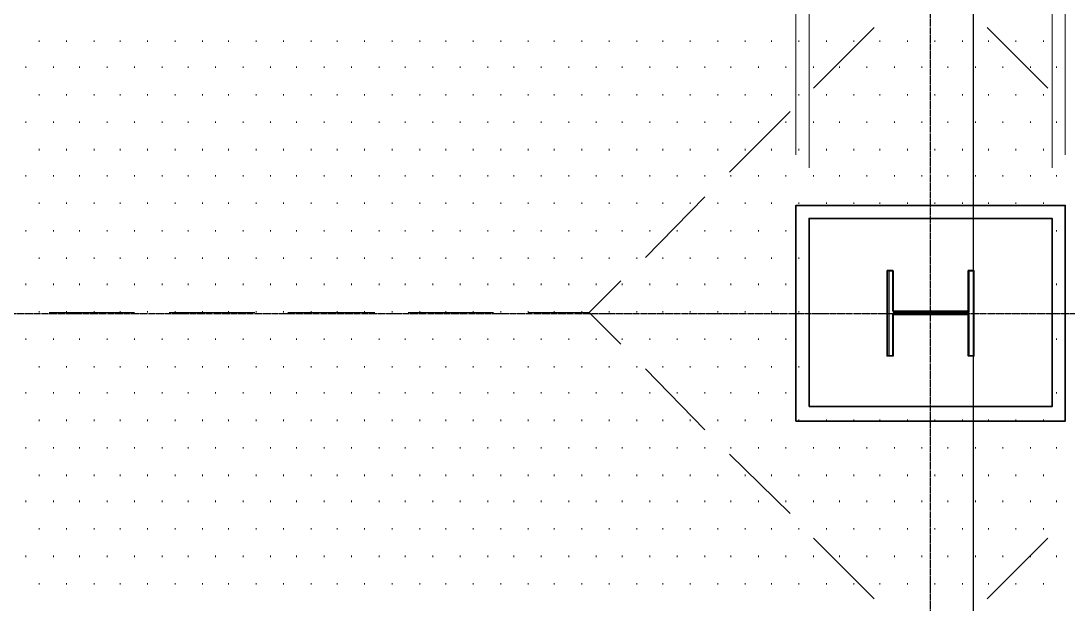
# Model space of a CAD drawing. Header units: millimetres. Extents: x -383313 to -161684, y -117025 to 99224.
# Drawn here: x -328175 to -325112, y -18432 to -16726 of the extents above; entities that cross this region are included whole.
import ezdxf

# ---------------------------------------------------------------- set-up
doc = ezdxf.new("R2010")
doc.units = ezdxf.units.MM
doc.header["$MEASUREMENT"] = 0
doc.linetypes.add('PS-GOST2.303 5', pattern=[24, 20, -1.5, 1, -1.5])
for name, color, linetype in [('001__КОНСТРУКТИВ__Колонны', 14, 'Continuous'), ('PDF_Geometry', 7, 'Continuous'), ('PS_Оси', 5, 'PS-GOST2.303 5')]:
    doc.layers.add(name, color=color, linetype=linetype)
doc.layers.add('001__КОНСТРУКТИВ__Стены наружные', color=7, linetype='Continuous', lineweight=30)

# ---------------------------------------------------------------- blocks, each defined once
blk = doc.blocks.new('A$Cf5759c35')
at = {"layer": 'PDF_Geometry', "color": 8, "lineweight": 13}
for points in [[(32554.2, 2607.7), (32554.2, 1147.2), (32554.2, 2108.2)], [(33341.6, 2607.7), (33341.6, 1147.2), (33341.6, 2108.2)], [(32782.8, 1519.8), (32605, 1342)], [(33290.8, 1342), (33113, 1519.8)], [(32537.2, 1274.2), (32359.4, 1096.4)], [(32287.5, 1024.5), (32113.9, 846.7)], [(32041.9, 778.9), (31948.8, 685.8), (32041.9, 592.7)], [(30619.5, 685.8), (30369.8, 685.8)], [(30970.9, 685.8), (30721.1, 685.8)], [(31322.3, 685.8), (31068.3, 685.8)], [(31669.4, 685.8), (31419.6, 685.8)], [(31948.8, 685.8), (31771, 685.8)], [(32113.9, 520.7), (32287.5, 342.9)], [(32359.4, 270.9), (32537.2, 97.4)], [(32605, 25.4), (32782.8, -152.4)], [(33113, -152.4), (33290.8, 25.4)]]:
    blk.add_lwpolyline(points, dxfattribs=at)
for points in [[(32592.3, 2108.2), (32592.3, 1109.1)], [(33303.5, 2108.2), (33303.5, 1109.1)]]:
    blk.add_lwpolyline(points, close=True, dxfattribs=at)
at = {"layer": 'PDF_Geometry', "color": 8, "lineweight": 9}
for points in [[(30340.1, 1477.4), (30340.1, 1481.7)], [(30420.6, 1477.4), (30420.6, 1481.7)], [(30501, 1477.4), (30501, 1481.7)], [(30577.2, 1477.4), (30577.2, 1481.7)], [(30657.6, 1477.4), (30657.6, 1481.7)], [(30738.1, 1477.4), (30738.1, 1481.7)], [(30818.5, 1477.4), (30818.5, 1481.7)], [(30894.7, 1477.4), (30894.7, 1481.7)], [(30975.1, 1477.4), (30975.1, 1481.7)], [(31055.6, 1477.4), (31055.6, 1481.7)], [(31136, 1477.4), (31136, 1481.7)], [(31212.2, 1477.4), (31212.2, 1481.7)], [(31292.6, 1477.4), (31292.6, 1481.7)], [(31373.1, 1477.4), (31373.1, 1481.7)], [(31453.5, 1477.4), (31453.5, 1481.7)], [(31529.7, 1477.4), (31529.7, 1481.7)], [(31610.1, 1477.4), (31610.1, 1481.7)], [(31690.6, 1477.4), (31690.6, 1481.7)], [(31771, 1477.4), (31771, 1481.7)], [(31847.2, 1477.4), (31847.2, 1481.7)], [(31927.6, 1477.4), (31927.6, 1481.7)], [(32008.1, 1477.4), (32008.1, 1481.7)], [(32088.5, 1477.4), (32088.5, 1481.7)], [(32164.7, 1477.4), (32164.7, 1481.7)], [(32245.1, 1477.4), (32245.1, 1481.7)], [(32325.6, 1477.4), (32325.6, 1481.7)], [(32406, 1477.4), (32406, 1481.7)], [(32482.2, 1477.4), (32482.2, 1481.7)], [(32562.6, 1477.4), (32562.6, 1481.7)], [(32643.1, 1477.4), (32643.1, 1481.7)], [(32723.5, 1477.4), (32723.5, 1481.7)], [(32799.7, 1477.4), (32799.7, 1481.7)], [(32880.1, 1477.4), (32880.1, 1481.7)], [(32960.6, 1477.4), (32960.6, 1481.7)], [(33041, 1477.4), (33041, 1481.7)], [(33117.2, 1477.4), (33117.2, 1481.7)], [(33197.6, 1477.4), (33197.6, 1481.7)], [(33278.1, 1477.4), (33278.1, 1481.7)], [(30302, 1401.2), (30302, 1405.5)], [(30382.5, 1401.2), (30382.5, 1405.5)], [(30458.7, 1401.2), (30458.7, 1405.5)], [(30539.1, 1401.2), (30539.1, 1405.5)], [(30619.5, 1401.2), (30619.5, 1405.5)], [(30700, 1401.2), (30700, 1405.5)], [(30776.2, 1401.2), (30776.2, 1405.5)], [(30856.6, 1401.2), (30856.6, 1405.5)], [(30937, 1401.2), (30937, 1405.5)], [(31017.5, 1401.2), (31017.5, 1405.5)], [(31093.7, 1401.2), (31093.7, 1405.5)], [(31174.1, 1401.2), (31174.1, 1405.5)], [(31254.5, 1401.2), (31254.5, 1405.5)], [(31335, 1401.2), (31335, 1405.5)], [(31411.2, 1401.2), (31411.2, 1405.5)], [(31491.6, 1401.2), (31491.6, 1405.5)], [(31572, 1401.2), (31572, 1405.5)], [(31652.5, 1401.2), (31652.5, 1405.5)], [(31728.7, 1401.2), (31728.7, 1405.5)], [(31809.1, 1401.2), (31809.1, 1405.5)], [(31889.5, 1401.2), (31889.5, 1405.5)], [(31970, 1401.2), (31970, 1405.5)], [(32046.2, 1401.2), (32046.2, 1405.5)], [(32126.6, 1401.2), (32126.6, 1405.5)], [(32207, 1401.2), (32207, 1405.5)], [(32287.5, 1401.2), (32287.5, 1405.5)], [(32363.7, 1401.2), (32363.7, 1405.5)], [(32444.1, 1401.2), (32444.1, 1405.5)], [(32524.5, 1401.2), (32524.5, 1405.5)], [(32605, 1401.2), (32605, 1405.5)], [(32681.2, 1401.2), (32681.2, 1405.5)], [(32761.6, 1401.2), (32761.6, 1405.5)], [(32842, 1401.2), (32842, 1405.5)], [(32922.5, 1401.2), (32922.5, 1405.5)], [(32998.7, 1401.2), (32998.7, 1405.5)], [(33079.1, 1401.2), (33079.1, 1405.5)], [(33159.5, 1401.2), (33159.5, 1405.5)], [(33240, 1401.2), (33240, 1405.5)], [(33316.2, 1401.2), (33316.2, 1405.5)], [(30340.1, 1320.8), (30340.1, 1325)], [(30420.6, 1320.8), (30420.6, 1325)], [(30501, 1320.8), (30501, 1325)], [(30577.2, 1320.8), (30577.2, 1325)], [(30657.6, 1320.8), (30657.6, 1325)], [(30738.1, 1320.8), (30738.1, 1325)], [(30818.5, 1320.8), (30818.5, 1325)], [(30894.7, 1320.8), (30894.7, 1325)], [(30975.1, 1320.8), (30975.1, 1325)], [(31055.6, 1320.8), (31055.6, 1325)], [(31136, 1320.8), (31136, 1325)], [(31212.2, 1320.8), (31212.2, 1325)], [(31292.6, 1320.8), (31292.6, 1325)], [(31373.1, 1320.8), (31373.1, 1325)], [(31453.5, 1320.8), (31453.5, 1325)], [(31529.7, 1320.8), (31529.7, 1325)], [(31610.1, 1320.8), (31610.1, 1325)], [(31690.6, 1320.8), (31690.6, 1325)], [(31771, 1320.8), (31771, 1325)], [(31847.2, 1320.8), (31847.2, 1325)], [(31927.6, 1320.8), (31927.6, 1325)], [(32008.1, 1320.8), (32008.1, 1325)], [(32088.5, 1320.8), (32088.5, 1325)], [(32164.7, 1320.8), (32164.7, 1325)], [(32245.1, 1320.8), (32245.1, 1325)], [(32325.6, 1320.8), (32325.6, 1325)], [(32406, 1320.8), (32406, 1325)], [(32482.2, 1320.8), (32482.2, 1325)], [(32562.6, 1320.8), (32562.6, 1325)], [(32643.1, 1320.8), (32643.1, 1325)], [(32723.5, 1320.8), (32723.5, 1325)], [(32799.7, 1320.8), (32799.7, 1325)], [(32880.1, 1320.8), (32880.1, 1325)], [(32960.6, 1320.8), (32960.6, 1325)], [(33041, 1320.8), (33041, 1325)], [(33117.2, 1320.8), (33117.2, 1325)], [(33197.6, 1320.8), (33197.6, 1325)], [(33278.1, 1320.8), (33278.1, 1325)], [(30302, 1240.4), (30302, 1244.6)], [(30382.5, 1240.4), (30382.5, 1244.6)], [(30458.7, 1240.4), (30458.7, 1244.6)], [(30539.1, 1240.4), (30539.1, 1244.6)], [(30619.5, 1240.4), (30619.5, 1244.6)], [(30700, 1240.4), (30700, 1244.6)], [(30776.2, 1240.4), (30776.2, 1244.6)], [(30856.6, 1240.4), (30856.6, 1244.6)], [(30937, 1240.4), (30937, 1244.6)], [(31017.5, 1240.4), (31017.5, 1244.6)], [(31093.7, 1240.4), (31093.7, 1244.6)], [(31174.1, 1240.4), (31174.1, 1244.6)], [(31254.5, 1240.4), (31254.5, 1244.6)], [(31335, 1240.4), (31335, 1244.6)], [(31411.2, 1240.4), (31411.2, 1244.6)], [(31491.6, 1240.4), (31491.6, 1244.6)], [(31572, 1240.4), (31572, 1244.6)], [(31652.5, 1240.4), (31652.5, 1244.6)], [(31728.7, 1240.4), (31728.7, 1244.6)], [(31809.1, 1240.4), (31809.1, 1244.6)], [(31889.5, 1240.4), (31889.5, 1244.6)], [(31970, 1240.4), (31970, 1244.6)], [(32046.2, 1240.4), (32046.2, 1244.6)], [(32126.6, 1240.4), (32126.6, 1244.6)], [(32207, 1240.4), (32207, 1244.6)], [(32287.5, 1240.4), (32287.5, 1244.6)], [(32363.7, 1240.4), (32363.7, 1244.6)], [(32444.1, 1240.4), (32444.1, 1244.6)], [(32524.5, 1240.4), (32524.5, 1244.6)], [(32605, 1240.4), (32605, 1244.6)], [(32681.2, 1240.4), (32681.2, 1244.6)], [(32761.6, 1240.4), (32761.6, 1244.6)], [(32842, 1240.4), (32842, 1244.6)], [(32922.5, 1240.4), (32922.5, 1244.6)], [(32998.7, 1240.4), (32998.7, 1244.6)], [(33079.1, 1240.4), (33079.1, 1244.6)], [(33159.5, 1240.4), (33159.5, 1244.6)], [(33240, 1240.4), (33240, 1244.6)], [(33316.2, 1240.4), (33316.2, 1244.6)], [(30340.1, 1159.9), (30340.1, 1164.2)], [(30420.6, 1159.9), (30420.6, 1164.2)], [(30501, 1159.9), (30501, 1164.2)], [(30577.2, 1159.9), (30577.2, 1164.2)], [(30657.6, 1159.9), (30657.6, 1164.2)], [(30738.1, 1159.9), (30738.1, 1164.2)], [(30818.5, 1159.9), (30818.5, 1164.2)], [(30894.7, 1159.9), (30894.7, 1164.2)], [(30975.1, 1159.9), (30975.1, 1164.2)], [(31055.6, 1159.9), (31055.6, 1164.2)], [(31136, 1159.9), (31136, 1164.2)], [(31212.2, 1159.9), (31212.2, 1164.2)], [(31292.6, 1159.9), (31292.6, 1164.2)], [(31373.1, 1159.9), (31373.1, 1164.2)], [(31453.5, 1159.9), (31453.5, 1164.2)], [(31529.7, 1159.9), (31529.7, 1164.2)], [(31610.1, 1159.9), (31610.1, 1164.2)], [(31690.6, 1159.9), (31690.6, 1164.2)], [(31771, 1159.9), (31771, 1164.2)], [(31847.2, 1159.9), (31847.2, 1164.2)], [(31927.6, 1159.9), (31927.6, 1164.2)], [(32008.1, 1159.9), (32008.1, 1164.2)], [(32088.5, 1159.9), (32088.5, 1164.2)], [(32164.7, 1159.9), (32164.7, 1164.2)], [(32245.1, 1159.9), (32245.1, 1164.2)], [(32325.6, 1159.9), (32325.6, 1164.2)], [(32406, 1159.9), (32406, 1164.2)], [(32482.2, 1159.9), (32482.2, 1164.2)], [(32562.6, 1159.9), (32562.6, 1164.2)], [(32643.1, 1159.9), (32643.1, 1164.2)], [(32723.5, 1159.9), (32723.5, 1164.2)], [(32799.7, 1159.9), (32799.7, 1164.2)], [(32880.1, 1159.9), (32880.1, 1164.2)], [(32960.6, 1159.9), (32960.6, 1164.2)], [(33041, 1159.9), (33041, 1164.2)], [(33117.2, 1159.9), (33117.2, 1164.2)], [(33197.6, 1159.9), (33197.6, 1164.2)], [(33278.1, 1159.9), (33278.1, 1164.2)], [(30302, 1083.7), (30302, 1088)], [(30382.5, 1083.7), (30382.5, 1088)], [(30458.7, 1083.7), (30458.7, 1088)], [(30539.1, 1083.7), (30539.1, 1088)], [(30619.5, 1083.7), (30619.5, 1088)], [(30700, 1083.7), (30700, 1088)], [(30776.2, 1083.7), (30776.2, 1088)], [(30856.6, 1083.7), (30856.6, 1088)], [(30937, 1083.7), (30937, 1088)], [(31017.5, 1083.7), (31017.5, 1088)], [(31093.7, 1083.7), (31093.7, 1088)], [(31174.1, 1083.7), (31174.1, 1088)], [(31254.5, 1083.7), (31254.5, 1088)], [(31335, 1083.7), (31335, 1088)], [(31411.2, 1083.7), (31411.2, 1088)], [(31491.6, 1083.7), (31491.6, 1088)], [(31572, 1083.7), (31572, 1088)], [(31652.5, 1083.7), (31652.5, 1088)], [(31728.7, 1083.7), (31728.7, 1088)], [(31809.1, 1083.7), (31809.1, 1088)], [(31889.5, 1083.7), (31889.5, 1088)], [(31970, 1083.7), (31970, 1088)], [(32046.2, 1083.7), (32046.2, 1088)], [(32126.6, 1083.7), (32126.6, 1088)], [(32207, 1083.7), (32207, 1088)], [(32287.5, 1083.7), (32287.5, 1088)], [(32363.7, 1083.7), (32363.7, 1088)], [(32444.1, 1083.7), (32444.1, 1088)], [(32524.5, 1083.7), (32524.5, 1088)], [(32605, 1083.7), (32605, 1088)], [(32681.2, 1083.7), (32681.2, 1088)], [(32761.6, 1083.7), (32761.6, 1088)], [(32842, 1083.7), (32842, 1088)], [(32922.5, 1083.7), (32922.5, 1088)], [(32998.7, 1083.7), (32998.7, 1088)], [(33079.1, 1083.7), (33079.1, 1088)], [(33159.5, 1083.7), (33159.5, 1088)], [(33240, 1083.7), (33240, 1088)], [(33316.2, 1083.7), (33316.2, 1088)], [(30340.1, 1003.3), (30340.1, 1007.5)], [(30420.6, 1003.3), (30420.6, 1007.5)], [(30501, 1003.3), (30501, 1007.5)], [(30577.2, 1003.3), (30577.2, 1007.5)], [(30657.6, 1003.3), (30657.6, 1007.5)], [(30738.1, 1003.3), (30738.1, 1007.5)], [(30818.5, 1003.3), (30818.5, 1007.5)], [(30894.7, 1003.3), (30894.7, 1007.5)], [(30975.1, 1003.3), (30975.1, 1007.5)], [(31055.6, 1003.3), (31055.6, 1007.5)], [(31136, 1003.3), (31136, 1007.5)], [(31212.2, 1003.3), (31212.2, 1007.5)], [(31292.6, 1003.3), (31292.6, 1007.5)], [(31373.1, 1003.3), (31373.1, 1007.5)], [(31453.5, 1003.3), (31453.5, 1007.5)], [(31529.7, 1003.3), (31529.7, 1007.5)], [(31610.1, 1003.3), (31610.1, 1007.5)], [(31690.6, 1003.3), (31690.6, 1007.5)], [(31771, 1003.3), (31771, 1007.5)], [(31847.2, 1003.3), (31847.2, 1007.5)], [(31927.6, 1003.3), (31927.6, 1007.5)], [(32008.1, 1003.3), (32008.1, 1007.5)], [(32088.5, 1003.3), (32088.5, 1007.5)], [(32164.7, 1003.3), (32164.7, 1007.5)], [(32245.1, 1003.3), (32245.1, 1007.5)], [(32325.6, 1003.3), (32325.6, 1007.5)], [(32406, 1003.3), (32406, 1007.5)], [(32482.2, 1003.3), (32482.2, 1007.5)], [(32562.6, 1003.3), (32562.6, 1007.5)], [(32643.1, 1003.3), (32643.1, 1007.5)], [(32723.5, 1003.3), (32723.5, 1007.5)], [(32799.7, 1003.3), (32799.7, 1007.5)], [(32880.1, 1003.3), (32880.1, 1007.5)], [(32960.6, 1003.3), (32960.6, 1007.5)], [(33041, 1003.3), (33041, 1007.5)], [(33117.2, 1003.3), (33117.2, 1007.5)], [(33197.6, 1003.3), (33197.6, 1007.5)], [(33278.1, 1003.3), (33278.1, 1007.5)], [(30302, 922.9), (30302, 927.1)], [(30382.5, 922.9), (30382.5, 927.1)], [(30458.7, 922.9), (30458.7, 927.1)], [(30539.1, 922.9), (30539.1, 927.1)], [(30619.5, 922.9), (30619.5, 927.1)], [(30700, 922.9), (30700, 927.1)], [(30776.2, 922.9), (30776.2, 927.1)], [(30856.6, 922.9), (30856.6, 927.1)], [(30937, 922.9), (30937, 927.1)], [(31017.5, 922.9), (31017.5, 927.1)], [(31093.7, 922.9), (31093.7, 927.1)], [(31174.1, 922.9), (31174.1, 927.1)], [(31254.5, 922.9), (31254.5, 927.1)], [(31335, 922.9), (31335, 927.1)], [(31411.2, 922.9), (31411.2, 927.1)], [(31491.6, 922.9), (31491.6, 927.1)], [(31572, 922.9), (31572, 927.1)], [(31652.5, 922.9), (31652.5, 927.1)], [(31728.7, 922.9), (31728.7, 927.1)], [(31809.1, 922.9), (31809.1, 927.1)], [(31889.5, 922.9), (31889.5, 927.1)], [(31970, 922.9), (31970, 927.1)], [(32046.2, 922.9), (32046.2, 927.1)], [(32126.6, 922.9), (32126.6, 927.1)], [(32207, 922.9), (32207, 927.1)], [(32287.5, 922.9), (32287.5, 927.1)], [(32363.7, 922.9), (32363.7, 927.1)], [(32444.1, 922.9), (32444.1, 927.1)], [(32524.5, 922.9), (32524.5, 927.1)], [(33316.2, 922.9), (33316.2, 927.1)], [(30340.1, 842.4), (30340.1, 846.7)], [(30420.6, 842.4), (30420.6, 846.7)], [(30501, 842.4), (30501, 846.7)], [(30577.2, 842.4), (30577.2, 846.7)], [(30657.6, 842.4), (30657.6, 846.7)], [(30738.1, 842.4), (30738.1, 846.7)], [(30818.5, 842.4), (30818.5, 846.7)], [(30894.7, 842.4), (30894.7, 846.7)], [(30975.1, 842.4), (30975.1, 846.7)], [(31055.6, 842.4), (31055.6, 846.7)], [(31136, 842.4), (31136, 846.7)], [(31212.2, 842.4), (31212.2, 846.7)], [(31292.6, 842.4), (31292.6, 846.7)], [(31373.1, 842.4), (31373.1, 846.7)], [(31453.5, 842.4), (31453.5, 846.7)], [(31529.7, 842.4), (31529.7, 846.7)], [(31610.1, 842.4), (31610.1, 846.7)], [(31690.6, 842.4), (31690.6, 846.7)], [(31771, 842.4), (31771, 846.7)], [(31847.2, 842.4), (31847.2, 846.7)], [(31927.6, 842.4), (31927.6, 846.7)], [(32008.1, 842.4), (32008.1, 846.7)], [(32088.5, 842.4), (32088.5, 846.7)], [(32164.7, 842.4), (32164.7, 846.7)], [(32245.1, 842.4), (32245.1, 846.7)], [(32325.6, 842.4), (32325.6, 846.7)], [(32406, 842.4), (32406, 846.7)], [(32482.2, 842.4), (32482.2, 846.7)], [(32562.6, 842.4), (32562.6, 846.7)], [(30302, 766.2), (30302, 770.5)], [(30382.5, 766.2), (30382.5, 770.5)], [(30458.7, 766.2), (30458.7, 770.5)], [(30539.1, 766.2), (30539.1, 770.5)], [(30619.5, 766.2), (30619.5, 770.5)], [(30700, 766.2), (30700, 770.5)], [(30776.2, 766.2), (30776.2, 770.5)], [(30856.6, 766.2), (30856.6, 770.5)], [(30937, 766.2), (30937, 770.5)], [(31017.5, 766.2), (31017.5, 770.5)], [(31093.7, 766.2), (31093.7, 770.5)], [(31174.1, 766.2), (31174.1, 770.5)], [(31254.5, 766.2), (31254.5, 770.5)], [(31335, 766.2), (31335, 770.5)], [(31411.2, 766.2), (31411.2, 770.5)], [(31491.6, 766.2), (31491.6, 770.5)], [(31572, 766.2), (31572, 770.5)], [(31652.5, 766.2), (31652.5, 770.5)], [(31728.7, 766.2), (31728.7, 770.5)], [(31809.1, 766.2), (31809.1, 770.5)], [(31889.5, 766.2), (31889.5, 770.5)], [(31970, 766.2), (31970, 770.5)], [(32046.2, 766.2), (32046.2, 770.5)], [(32126.6, 766.2), (32126.6, 770.5)], [(32207, 766.2), (32207, 770.5)], [(32287.5, 766.2), (32287.5, 770.5)], [(32363.7, 766.2), (32363.7, 770.5)], [(32444.1, 766.2), (32444.1, 770.5)], [(32524.5, 766.2), (32524.5, 770.5)], [(33316.2, 766.2), (33316.2, 770.5)], [(30340.1, 685.8), (30340.1, 690)], [(30420.6, 685.8), (30420.6, 690)], [(30501, 685.8), (30501, 690)], [(30577.2, 685.8), (30577.2, 690)], [(30657.6, 685.8), (30657.6, 690)], [(30738.1, 685.8), (30738.1, 690)], [(30818.5, 685.8), (30818.5, 690)], [(30894.7, 685.8), (30894.7, 690)], [(30975.1, 685.8), (30975.1, 690)], [(31055.6, 685.8), (31055.6, 690)], [(31136, 685.8), (31136, 690)], [(31212.2, 685.8), (31212.2, 690)], [(31292.6, 685.8), (31292.6, 690)], [(31373.1, 685.8), (31373.1, 690)], [(31453.5, 685.8), (31453.5, 690)], [(31529.7, 685.8), (31529.7, 690)], [(31610.1, 685.8), (31610.1, 690)], [(31690.6, 685.8), (31690.6, 690)], [(31771, 685.8), (31771, 690)], [(31847.2, 685.8), (31847.2, 690)], [(31927.6, 685.8), (31927.6, 690)], [(32008.1, 685.8), (32008.1, 690)], [(32088.5, 685.8), (32088.5, 690)], [(32164.7, 685.8), (32164.7, 690)], [(32245.1, 685.8), (32245.1, 690)], [(32325.6, 685.8), (32325.6, 690)], [(32406, 685.8), (32406, 690)], [(32482.2, 685.8), (32482.2, 690)], [(32562.6, 685.8), (32562.6, 690)], [(30302, 605.4), (30302, 609.6)], [(30382.5, 605.4), (30382.5, 609.6)], [(30458.7, 605.4), (30458.7, 609.6)], [(30539.1, 605.4), (30539.1, 609.6)], [(30619.5, 605.4), (30619.5, 609.6)], [(30700, 605.4), (30700, 609.6)], [(30776.2, 605.4), (30776.2, 609.6)], [(30856.6, 605.4), (30856.6, 609.6)], [(30937, 605.4), (30937, 609.6)], [(31017.5, 605.4), (31017.5, 609.6)], [(31093.7, 605.4), (31093.7, 609.6)], [(31174.1, 605.4), (31174.1, 609.6)], [(31254.5, 605.4), (31254.5, 609.6)], [(31335, 605.4), (31335, 609.6)], [(31411.2, 605.4), (31411.2, 609.6)], [(31491.6, 605.4), (31491.6, 609.6)], [(31572, 605.4), (31572, 609.6)], [(31652.5, 605.4), (31652.5, 609.6)], [(31728.7, 605.4), (31728.7, 609.6)], [(31809.1, 605.4), (31809.1, 609.6)], [(31889.5, 605.4), (31889.5, 609.6)], [(31970, 605.4), (31970, 609.6)], [(32046.2, 605.4), (32046.2, 609.6)], [(32126.6, 605.4), (32126.6, 609.6)], [(32207, 605.4), (32207, 609.6)], [(32287.5, 605.4), (32287.5, 609.6)], [(32363.7, 605.4), (32363.7, 609.6)], [(32444.1, 605.4), (32444.1, 609.6)], [(32524.5, 605.4), (32524.5, 609.6)], [(33316.2, 605.4), (33316.2, 609.6)], [(30340.1, 524.9), (30340.1, 529.2)], [(30420.6, 524.9), (30420.6, 529.2)], [(30501, 524.9), (30501, 529.2)], [(30577.2, 524.9), (30577.2, 529.2)], [(30657.6, 524.9), (30657.6, 529.2)], [(30738.1, 524.9), (30738.1, 529.2)], [(30818.5, 524.9), (30818.5, 529.2)], [(30894.7, 524.9), (30894.7, 529.2)], [(30975.1, 524.9), (30975.1, 529.2)], [(31055.6, 524.9), (31055.6, 529.2)], [(31136, 524.9), (31136, 529.2)], [(31212.2, 524.9), (31212.2, 529.2)], [(31292.6, 524.9), (31292.6, 529.2)], [(31373.1, 524.9), (31373.1, 529.2)], [(31453.5, 524.9), (31453.5, 529.2)], [(31529.7, 524.9), (31529.7, 529.2)], [(31610.1, 524.9), (31610.1, 529.2)], [(31690.6, 524.9), (31690.6, 529.2)], [(31771, 524.9), (31771, 529.2)], [(31847.2, 524.9), (31847.2, 529.2)], [(31927.6, 524.9), (31927.6, 529.2)], [(32008.1, 524.9), (32008.1, 529.2)], [(32088.5, 524.9), (32088.5, 529.2)], [(32164.7, 524.9), (32164.7, 529.2)], [(32245.1, 524.9), (32245.1, 529.2)], [(32325.6, 524.9), (32325.6, 529.2)], [(32406, 524.9), (32406, 529.2)], [(32482.2, 524.9), (32482.2, 529.2)], [(32562.6, 524.9), (32562.6, 529.2)], [(30302, 448.7), (30302, 453)], [(30382.5, 448.7), (30382.5, 453)], [(30458.7, 448.7), (30458.7, 453)], [(30539.1, 448.7), (30539.1, 453)], [(30619.5, 448.7), (30619.5, 453)], [(30700, 448.7), (30700, 453)], [(30776.2, 448.7), (30776.2, 453)], [(30856.6, 448.7), (30856.6, 453)], [(30937, 448.7), (30937, 453)], [(31017.5, 448.7), (31017.5, 453)], [(31093.7, 448.7), (31093.7, 453)], [(31174.1, 448.7), (31174.1, 453)], [(31254.5, 448.7), (31254.5, 453)], [(31335, 448.7), (31335, 453)], [(31411.2, 448.7), (31411.2, 453)], [(31491.6, 448.7), (31491.6, 453)], [(31572, 448.7), (31572, 453)], [(31652.5, 448.7), (31652.5, 453)], [(31728.7, 448.7), (31728.7, 453)], [(31809.1, 448.7), (31809.1, 453)], [(31889.5, 448.7), (31889.5, 453)], [(31970, 448.7), (31970, 453)], [(32046.2, 448.7), (32046.2, 453)], [(32126.6, 448.7), (32126.6, 453)], [(32207, 448.7), (32207, 453)], [(32287.5, 448.7), (32287.5, 453)], [(32363.7, 448.7), (32363.7, 453)], [(32444.1, 448.7), (32444.1, 453)], [(32524.5, 448.7), (32524.5, 453)], [(33316.2, 448.7), (33316.2, 453)], [(30340.1, 368.3), (30340.1, 372.5)], [(30420.6, 368.3), (30420.6, 372.5)], [(30501, 368.3), (30501, 372.5)], [(30577.2, 368.3), (30577.2, 372.5)], [(30657.6, 368.3), (30657.6, 372.5)], [(30738.1, 368.3), (30738.1, 372.5)], [(30818.5, 368.3), (30818.5, 372.5)], [(30894.7, 368.3), (30894.7, 372.5)], [(30975.1, 368.3), (30975.1, 372.5)], [(31055.6, 368.3), (31055.6, 372.5)], [(31136, 368.3), (31136, 372.5)], [(31212.2, 368.3), (31212.2, 372.5)], [(31292.6, 368.3), (31292.6, 372.5)], [(31373.1, 368.3), (31373.1, 372.5)], [(31453.5, 368.3), (31453.5, 372.5)], [(31529.7, 368.3), (31529.7, 372.5)], [(31610.1, 368.3), (31610.1, 372.5)], [(31690.6, 368.3), (31690.6, 372.5)], [(31771, 368.3), (31771, 372.5)], [(31847.2, 368.3), (31847.2, 372.5)], [(31927.6, 368.3), (31927.6, 372.5)], [(32008.1, 368.3), (32008.1, 372.5)], [(32088.5, 368.3), (32088.5, 372.5)], [(32164.7, 368.3), (32164.7, 372.5)], [(32245.1, 368.3), (32245.1, 372.5)], [(32325.6, 368.3), (32325.6, 372.5)], [(32406, 368.3), (32406, 372.5)], [(32482.2, 368.3), (32482.2, 372.5)], [(32562.6, 368.3), (32562.6, 372.5)], [(32643.1, 368.3), (32643.1, 372.5)], [(32723.5, 368.3), (32723.5, 372.5)], [(32799.7, 368.3), (32799.7, 372.5)], [(32880.1, 368.3), (32880.1, 372.5)], [(32960.6, 368.3), (32960.6, 372.5)], [(33041, 368.3), (33041, 372.5)], [(33117.2, 368.3), (33117.2, 372.5)], [(33197.6, 368.3), (33197.6, 372.5)], [(33278.1, 368.3), (33278.1, 372.5)], [(30302, 287.9), (30302, 292.1)], [(30382.5, 287.9), (30382.5, 292.1)], [(30458.7, 287.9), (30458.7, 292.1)], [(30539.1, 287.9), (30539.1, 292.1)], [(30619.5, 287.9), (30619.5, 292.1)], [(30700, 287.9), (30700, 292.1)], [(30776.2, 287.9), (30776.2, 292.1)], [(30856.6, 287.9), (30856.6, 292.1)], [(30937, 287.9), (30937, 292.1)], [(31017.5, 287.9), (31017.5, 292.1)], [(31093.7, 287.9), (31093.7, 292.1)], [(31174.1, 287.9), (31174.1, 292.1)], [(31254.5, 287.9), (31254.5, 292.1)], [(31335, 287.9), (31335, 292.1)], [(31411.2, 287.9), (31411.2, 292.1)], [(31491.6, 287.9), (31491.6, 292.1)], [(31572, 287.9), (31572, 292.1)], [(31652.5, 287.9), (31652.5, 292.1)], [(31728.7, 287.9), (31728.7, 292.1)], [(31809.1, 287.9), (31809.1, 292.1)], [(31889.5, 287.9), (31889.5, 292.1)], [(31970, 287.9), (31970, 292.1)], [(32046.2, 287.9), (32046.2, 292.1)], [(32126.6, 287.9), (32126.6, 292.1)], [(32207, 287.9), (32207, 292.1)], [(32287.5, 287.9), (32287.5, 292.1)], [(32363.7, 287.9), (32363.7, 292.1)], [(32444.1, 287.9), (32444.1, 292.1)], [(32524.5, 287.9), (32524.5, 292.1)], [(32605, 287.9), (32605, 292.1)], [(32681.2, 287.9), (32681.2, 292.1)], [(32761.6, 287.9), (32761.6, 292.1)], [(32842, 287.9), (32842, 292.1)], [(32922.5, 287.9), (32922.5, 292.1)], [(32998.7, 287.9), (32998.7, 292.1)], [(33079.1, 287.9), (33079.1, 292.1)], [(33159.5, 287.9), (33159.5, 292.1)], [(33240, 287.9), (33240, 292.1)], [(33316.2, 287.9), (33316.2, 292.1)], [(30340.1, 207.4), (30340.1, 211.7)], [(30420.6, 207.4), (30420.6, 211.7)], [(30501, 207.4), (30501, 211.7)], [(30577.2, 207.4), (30577.2, 211.7)], [(30657.6, 207.4), (30657.6, 211.7)], [(30738.1, 207.4), (30738.1, 211.7)], [(30818.5, 207.4), (30818.5, 211.7)], [(30894.7, 207.4), (30894.7, 211.7)], [(30975.1, 207.4), (30975.1, 211.7)], [(31055.6, 207.4), (31055.6, 211.7)], [(31136, 207.4), (31136, 211.7)], [(31212.2, 207.4), (31212.2, 211.7)], [(31292.6, 207.4), (31292.6, 211.7)], [(31373.1, 207.4), (31373.1, 211.7)], [(31453.5, 207.4), (31453.5, 211.7)], [(31529.7, 207.4), (31529.7, 211.7)], [(31610.1, 207.4), (31610.1, 211.7)], [(31690.6, 207.4), (31690.6, 211.7)], [(31771, 207.4), (31771, 211.7)], [(31847.2, 207.4), (31847.2, 211.7)], [(31927.6, 207.4), (31927.6, 211.7)], [(32008.1, 207.4), (32008.1, 211.7)], [(32088.5, 207.4), (32088.5, 211.7)], [(32164.7, 207.4), (32164.7, 211.7)], [(32245.1, 207.4), (32245.1, 211.7)], [(32325.6, 207.4), (32325.6, 211.7)], [(32406, 207.4), (32406, 211.7)], [(32482.2, 207.4), (32482.2, 211.7)], [(32562.6, 207.4), (32562.6, 211.7)], [(32643.1, 207.4), (32643.1, 211.7)], [(32723.5, 207.4), (32723.5, 211.7)], [(32799.7, 207.4), (32799.7, 211.7)], [(32880.1, 207.4), (32880.1, 211.7)], [(32960.6, 207.4), (32960.6, 211.7)], [(33041, 207.4), (33041, 211.7)], [(33117.2, 207.4), (33117.2, 211.7)], [(33197.6, 207.4), (33197.6, 211.7)], [(33278.1, 207.4), (33278.1, 211.7)], [(30302, 131.2), (30302, 135.5)], [(30382.5, 131.2), (30382.5, 135.5)], [(30458.7, 131.2), (30458.7, 135.5)], [(30539.1, 131.2), (30539.1, 135.5)], [(30619.5, 131.2), (30619.5, 135.5)], [(30700, 131.2), (30700, 135.5)], [(30776.2, 131.2), (30776.2, 135.5)], [(30856.6, 131.2), (30856.6, 135.5)], [(30937, 131.2), (30937, 135.5)], [(31017.5, 131.2), (31017.5, 135.5)], [(31093.7, 131.2), (31093.7, 135.5)], [(31174.1, 131.2), (31174.1, 135.5)], [(31254.5, 131.2), (31254.5, 135.5)], [(31335, 131.2), (31335, 135.5)], [(31411.2, 131.2), (31411.2, 135.5)], [(31491.6, 131.2), (31491.6, 135.5)], [(31572, 131.2), (31572, 135.5)], [(31652.5, 131.2), (31652.5, 135.5)], [(31728.7, 131.2), (31728.7, 135.5)], [(31809.1, 131.2), (31809.1, 135.5)], [(31889.5, 131.2), (31889.5, 135.5)], [(31970, 131.2), (31970, 135.5)], [(32046.2, 131.2), (32046.2, 135.5)], [(32126.6, 131.2), (32126.6, 135.5)], [(32207, 131.2), (32207, 135.5)], [(32287.5, 131.2), (32287.5, 135.5)], [(32363.7, 131.2), (32363.7, 135.5)], [(32444.1, 131.2), (32444.1, 135.5)], [(32524.5, 131.2), (32524.5, 135.5)], [(32605, 131.2), (32605, 135.5)], [(32681.2, 131.2), (32681.2, 135.5)], [(32761.6, 131.2), (32761.6, 135.5)], [(32842, 131.2), (32842, 135.5)], [(32922.5, 131.2), (32922.5, 135.5)], [(32998.7, 131.2), (32998.7, 135.5)], [(33079.1, 131.2), (33079.1, 135.5)], [(33159.5, 131.2), (33159.5, 135.5)], [(33240, 131.2), (33240, 135.5)], [(33316.2, 131.2), (33316.2, 135.5)], [(30340.1, 50.8), (30340.1, 55)], [(30420.6, 50.8), (30420.6, 55)], [(30501, 50.8), (30501, 55)], [(30577.2, 50.8), (30577.2, 55)], [(30657.6, 50.8), (30657.6, 55)], [(30738.1, 50.8), (30738.1, 55)], [(30818.5, 50.8), (30818.5, 55)], [(30894.7, 50.8), (30894.7, 55)], [(30975.1, 50.8), (30975.1, 55)], [(31055.6, 50.8), (31055.6, 55)], [(31136, 50.8), (31136, 55)], [(31212.2, 50.8), (31212.2, 55)], [(31292.6, 50.8), (31292.6, 55)], [(31373.1, 50.8), (31373.1, 55)], [(31453.5, 50.8), (31453.5, 55)], [(31529.7, 50.8), (31529.7, 55)], [(31610.1, 50.8), (31610.1, 55)], [(31690.6, 50.8), (31690.6, 55)], [(31771, 50.8), (31771, 55)], [(31847.2, 50.8), (31847.2, 55)], [(31927.6, 50.8), (31927.6, 55)], [(32008.1, 50.8), (32008.1, 55)], [(32088.5, 50.8), (32088.5, 55)], [(32164.7, 50.8), (32164.7, 55)], [(32245.1, 50.8), (32245.1, 55)], [(32325.6, 50.8), (32325.6, 55)], [(32406, 50.8), (32406, 55)], [(32482.2, 50.8), (32482.2, 55)], [(32562.6, 50.8), (32562.6, 55)], [(32643.1, 50.8), (32643.1, 55)], [(32723.5, 50.8), (32723.5, 55)], [(32799.7, 50.8), (32799.7, 55)], [(32880.1, 50.8), (32880.1, 55)], [(32960.6, 50.8), (32960.6, 55)], [(33041, 50.8), (33041, 55)], [(33117.2, 50.8), (33117.2, 55)], [(33197.6, 50.8), (33197.6, 55)], [(33278.1, 50.8), (33278.1, 55)], [(30302, -29.6), (30302, -25.4)], [(30382.5, -29.6), (30382.5, -25.4)], [(30458.7, -29.6), (30458.7, -25.4)], [(30539.1, -29.6), (30539.1, -25.4)], [(30619.5, -29.6), (30619.5, -25.4)], [(30700, -29.6), (30700, -25.4)], [(30776.2, -29.6), (30776.2, -25.4)], [(30856.6, -29.6), (30856.6, -25.4)], [(30937, -29.6), (30937, -25.4)], [(31017.5, -29.6), (31017.5, -25.4)], [(31093.7, -29.6), (31093.7, -25.4)], [(31174.1, -29.6), (31174.1, -25.4)], [(31254.5, -29.6), (31254.5, -25.4)], [(31335, -29.6), (31335, -25.4)], [(31411.2, -29.6), (31411.2, -25.4)], [(31491.6, -29.6), (31491.6, -25.4)], [(31572, -29.6), (31572, -25.4)], [(31652.5, -29.6), (31652.5, -25.4)], [(31728.7, -29.6), (31728.7, -25.4)], [(31809.1, -29.6), (31809.1, -25.4)], [(31889.5, -29.6), (31889.5, -25.4)], [(31970, -29.6), (31970, -25.4)], [(32046.2, -29.6), (32046.2, -25.4)], [(32126.6, -29.6), (32126.6, -25.4)], [(32207, -29.6), (32207, -25.4)], [(32287.5, -29.6), (32287.5, -25.4)], [(32363.7, -29.6), (32363.7, -25.4)], [(32444.1, -29.6), (32444.1, -25.4)], [(32524.5, -29.6), (32524.5, -25.4)], [(32605, -29.6), (32605, -25.4)], [(32681.2, -29.6), (32681.2, -25.4)], [(32761.6, -29.6), (32761.6, -25.4)], [(32842, -29.6), (32842, -25.4)], [(32922.5, -29.6), (32922.5, -25.4)], [(32998.7, -29.6), (32998.7, -25.4)], [(33079.1, -29.6), (33079.1, -25.4)], [(33159.5, -29.6), (33159.5, -25.4)], [(33240, -29.6), (33240, -25.4)], [(33316.2, -29.6), (33316.2, -25.4)], [(30340.1, -110.1), (30340.1, -105.8)], [(30420.6, -110.1), (30420.6, -105.8)], [(30501, -110.1), (30501, -105.8)], [(30577.2, -110.1), (30577.2, -105.8)], [(30657.6, -110.1), (30657.6, -105.8)], [(30738.1, -110.1), (30738.1, -105.8)], [(30818.5, -110.1), (30818.5, -105.8)], [(30894.7, -110.1), (30894.7, -105.8)], [(30975.1, -110.1), (30975.1, -105.8)], [(31055.6, -110.1), (31055.6, -105.8)], [(31136, -110.1), (31136, -105.8)], [(31212.2, -110.1), (31212.2, -105.8)], [(31292.6, -110.1), (31292.6, -105.8)], [(31373.1, -110.1), (31373.1, -105.8)], [(31453.5, -110.1), (31453.5, -105.8)], [(31529.7, -110.1), (31529.7, -105.8)], [(31610.1, -110.1), (31610.1, -105.8)], [(31690.6, -110.1), (31690.6, -105.8)], [(31771, -110.1), (31771, -105.8)], [(31847.2, -110.1), (31847.2, -105.8)], [(31927.6, -110.1), (31927.6, -105.8)], [(32008.1, -110.1), (32008.1, -105.8)], [(32088.5, -110.1), (32088.5, -105.8)], [(32164.7, -110.1), (32164.7, -105.8)], [(32245.1, -110.1), (32245.1, -105.8)], [(32325.6, -110.1), (32325.6, -105.8)], [(32406, -110.1), (32406, -105.8)], [(32482.2, -110.1), (32482.2, -105.8)], [(32562.6, -110.1), (32562.6, -105.8)], [(32643.1, -110.1), (32643.1, -105.8)], [(32723.5, -110.1), (32723.5, -105.8)], [(32799.7, -110.1), (32799.7, -105.8)], [(32880.1, -110.1), (32880.1, -105.8)], [(32960.6, -110.1), (32960.6, -105.8)], [(33041, -110.1), (33041, -105.8)], [(33117.2, -110.1), (33117.2, -105.8)], [(33197.6, -110.1), (33197.6, -105.8)], [(33278.1, -110.1), (33278.1, -105.8)]]:
    blk.add_lwpolyline(points, dxfattribs=at)
at = {"layer": 'PDF_Geometry', "color": 8, "lineweight": 35}
for points in [[(32554.2, 368.3), (33341.6, 368.3), (33341.6, 999.1), (32554.2, 999.1)], [(32592.3, 410.6), (33303.5, 410.6), (33303.5, 961), (32592.3, 961)], [(32820.9, 808.6), (32820.9, 558.8), (32837.8, 558.8), (32837.8, 681.6), (33057.9, 681.6), (33057.9, 558.8), (33074.9, 558.8), (33074.9, 808.6), (33057.9, 808.6), (33057.9, 690), (32837.8, 690), (32837.8, 808.6)]]:
    blk.add_lwpolyline(points, close=True, dxfattribs=at)

msp = doc.modelspace()

# ---------------------------------------------------------------- linework, layer by layer
at = {"layer": '001__КОНСТРУКТИВ__Колонны', "linetype": 'Continuous', "lineweight": 30}
for p, q in [((-325635.55882, -17706.5977), (-325635.55882, -17457.5977)), ((-325635.55882, -17457.5977), (-325623.45882, -17457.5977)), ((-325623.45882, -17457.5977), (-325623.45882, -17578.0977)), ((-325401.65882, -17578.0977), (-325401.65882, -17457.5977)), ((-325401.65882, -17457.5977), (-325389.55882, -17457.5977)), ((-325389.55882, -17457.5977), (-325389.55882, -17706.5977)), ((-325623.45882, -17578.0977), (-325401.65882, -17578.0977)), ((-325401.65882, -17586.0977), (-325623.45882, -17586.0977)), ((-325623.45882, -17586.0977), (-325623.45882, -17706.5977)), ((-325401.65882, -17706.5977), (-325401.65882, -17586.0977)), ((-325623.45882, -17706.5977), (-325635.55882, -17706.5977)), ((-325389.55882, -17706.5977), (-325401.65882, -17706.5977))]:
    msp.add_line(p, q, dxfattribs=at)
at = {"layer": '001__КОНСТРУКТИВ__Стены наружные', "color": 7, "linetype": 'Continuous'}
msp.add_line((-325389.55882, -3619.3977), (-325389.55882, -25582.0977), dxfattribs=at)
at = {"layer": 'PS_Оси'}
msp.add_line((-325514.05882, -24012.91133), (-325514.05882, 3425.4576), dxfattribs=at)
msp.add_lwpolyline([(-355322.62659, -17582.0977), (-355014.05882, -17582.0977), (-350514.05882, -17582.0977), (-345514.05882, -17582.0977), (-340514.05882, -17582.0977), (-335514.05882, -17582.0977), (-330514.05882, -17582.0977), (-325514.05882, -17582.0977), (-320514.05882, -17582.0977), (-316483.98892, -17582.0977)], dxfattribs=at)

# ---------------------------------------------------------------- block references
at = {"ltscale": 100}
msp.add_blockref('A$Cf5759c35', (-358461.97282, -18264.93104), dxfattribs=at)

doc.saveas('drawing.dxf')
